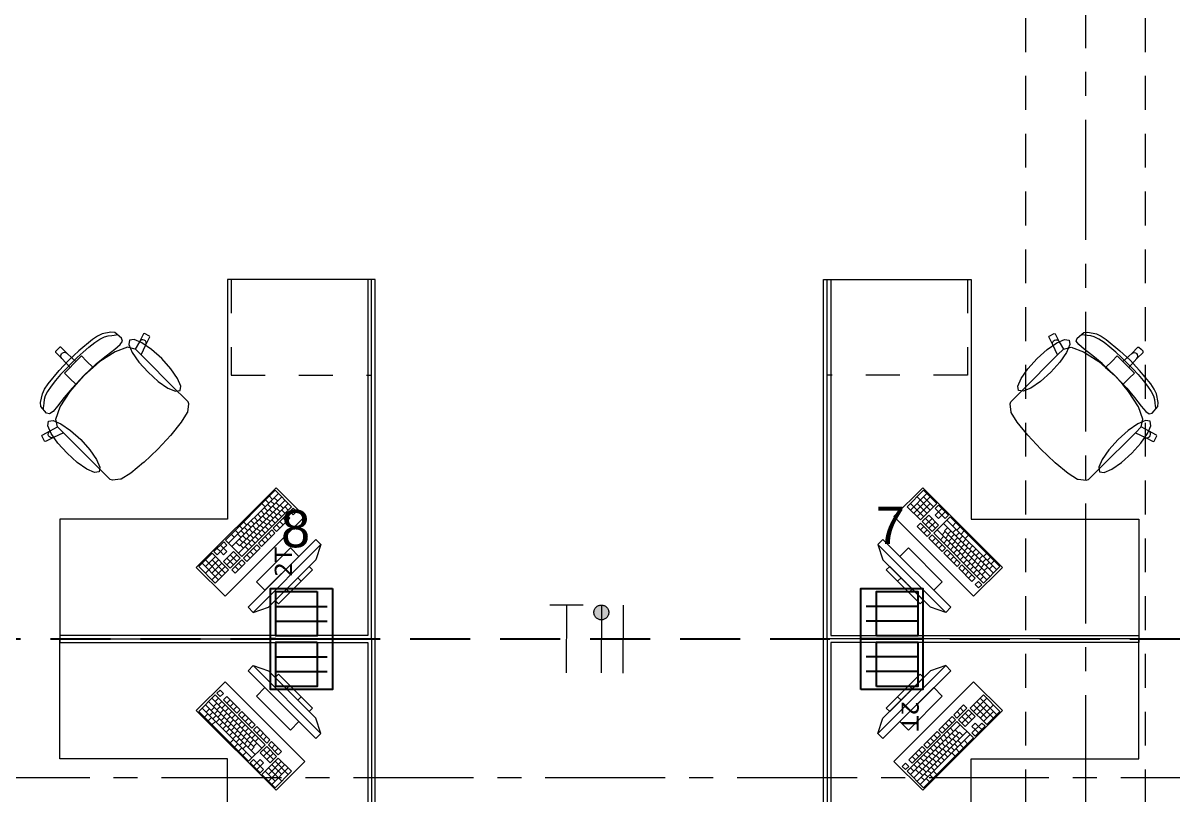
# Model space of a CAD drawing. Header units: inches. Extents: x -19 to 5698, y -728 to 92.
# Drawn here: x 217.889 to 222.684, y 34.338 to 37.554 of the extents above; entities that cross this region are included whole.
import ezdxf

# ---------------------------------------------------------------- set-up
doc = ezdxf.new("R2010")
doc.units = ezdxf.units.IN
doc.header["$MEASUREMENT"] = 0
for name, pattern in [('HIDDEN', [0.375, 0.25, -0.125]), ('Hidden Line', [0.195611, 0.141111, -0.0545]), ('Punto & Raya', [0.65, 0.5, -0.075, 0, -0.075]), ('Rayas', [0.282222, 0.141111, -0.141111]), ('RAYITAS', [0.375, 0.25, -0.125])]:
    doc.linetypes.add(name, pattern=pattern)
doc.layers.get('0').update_dxf_attribs({"color": 61})
for name, color, linetype, lineweight in [('00 conduct tomacorr', 120, 'HIDDEN', 30), ('00 IE LUZ EMERGENCIA', 253, 'Continuous', 0), ('T-TECHO-E', 150, 'Continuous', 20), ('TOMACORRIENTE', 22, 'RAYITAS', 9)]:
    doc.layers.add(name, color=color, linetype=linetype, lineweight=lineweight)
for name, color, linetype in [('02 _ ARQ _ ALB _ Ejes Generales', 251, 'Continuous'), ('08 _ STR _ EXT _ 09 Vigas', 251, 'Continuous'), ('Interior - Mobiliario', 7, 'Continuous'), ('Marcador - Secciones', 7, 'Continuous')]:
    doc.layers.add(name, color=color, linetype=linetype)
doc.styles.add('Annotative', font='arial.ttf')

# ---------------------------------------------------------------- blocks, each defined once
blk = doc.blocks.new('CAJA POP UP 6 MODULOS')
at = {"layer": '00 conduct tomacorr', "linetype": 'Continuous'}
for p, q in [((-0.095, -0.165), (-0.095, -0.0151)), ((-0.052, -0.165), (-0.052, -0.0151)), ((0.052, -0.165), (0.052, -0.0151)), ((0.095, -0.165), (0.095, -0.0151)), ((0, -0.165), (0, -0.18))]:
    blk.add_line(p, q, dxfattribs=at)
for points in [[(-0.147, 0), (0.147, 0), (0.147, -0.18), (-0.147, -0.18)], [(0, 0), (0.147, 0), (0.147, -0.18), (0, -0.18)]]:
    blk.add_lwpolyline(points, close=True, dxfattribs=at)
for points in [[(-0.138, -0.045), (-0.009, -0.045), (-0.009, -0.165), (-0.138, -0.165), (-0.138, -0.045)], [(0.009, -0.045), (0.138, -0.045), (0.138, -0.165), (0.009, -0.165), (0.009, -0.045)]]:
    blk.add_lwpolyline(points, dxfattribs=at)
at = {"color": 1, "insert": (-0.1807, -0.168), "char_height": 0.05, "attachment_point": 1, "rotation": 180}
blk.add_mtext_dynamic_manual_height_columns('{\\fVerdana|b0|i0|c0|p34;2T}', width=0.000481, gutter_width=0.1561, heights=[0], dxfattribs=at)
blk = doc.blocks.new('a')
at = {"layer": 'TOMACORRIENTE', "ltscale": 0.05}
h = blk.add_hatch(color=4, dxfattribs=at)
edge = h.paths.add_edge_path()
edge.add_arc((0, 0.0752), 0.0211, 0, 360)
at = {"layer": 'TOMACORRIENTE', "color": 4}
for p, q in [((-0.1455, 0.0963), (-0.0515, 0.0963)), ((-0.0985, 0.0963), (-0.0985, -0.0966)), ((0, 0.0963), (0, -0.0963)), ((0.0623, -0.0963), (0.0623, 0.0963))]:
    blk.add_line(p, q, dxfattribs=at)
blk.add_circle((0, 0.0752), 0.0211, dxfattribs=at)
blk = doc.blocks.new('CABLE 3FACE')
at = {"layer": 'T-TECHO-E', "rotation": 59.94170052614085}
blk.add_blockref('a', (0, 0), dxfattribs=at)

msp = doc.modelspace()

# ---------------------------------------------------------------- linework, layer by layer
at = {"layer": '00 conduct tomacorr'}
msp.add_line((206.7537, 34.9847), (230.7078, 34.9847), dxfattribs=at)
at = {"layer": '02 _ ARQ _ ALB _ Ejes Generales', "color": 251, "linetype": 'Punto & Raya', "lineweight": 13, "true_color": 0x636466}
msp.add_line((222.32, 3.05), (222.32, 44.9), dxfattribs=at)
at = {"layer": '08 _ STR _ EXT _ 09 Vigas', "color": 251, "linetype": 'Hidden Line', "lineweight": 13, "true_color": 0x636466}
for p, q in [((222.07, 30.2), (222.07, 39.4)), ((222.57, 30.2), (222.57, 39.4))]:
    msp.add_line(p, q, dxfattribs=at)
at = {"layer": 'Interior - Mobiliario', "color": 175, "linetype": 'Rayas', "lineweight": 13}
for p, q in [((218.7571, 36.4847), (218.7571, 36.0847)), ((221.8271, 36.4847), (221.8271, 36.0847)), ((218.7571, 36.0847), (219.3421, 36.0847)), ((221.8271, 36.0847), (221.2421, 36.0847))]:
    msp.add_line(p, q, dxfattribs=at)
at = {"layer": 'Interior - Mobiliario', "color": 175, "linetype": 'Continuous', "lineweight": 13}
for p, q in [((219.3571, 36.4847), (219.3271, 36.4847)), ((219.3271, 36.4847), (219.3271, 34.9997)), ((219.3571, 34.9997), (219.3571, 36.4847)), ((221.2271, 36.4847), (221.2571, 36.4847)), ((221.2271, 34.9997), (221.2271, 36.4847)), ((221.2571, 36.4847), (221.2571, 34.9997)), ((218.2192, 36.2573), (218.1999, 36.2484)), ((218.2553, 36.2651), (218.2192, 36.2573)), ((218.2721, 36.2632), (218.2553, 36.2651)), ((218.2586, 36.2508), (218.2693, 36.2528)), ((218.2693, 36.2528), (218.2774, 36.2536)), ((218.2999, 36.24), (218.2721, 36.2632)), ((218.2774, 36.2536), (218.2819, 36.2544)), ((218.3913, 36.258), (218.3743, 36.2249)), ((218.3953, 36.2594), (218.3913, 36.258)), ((218.4167, 36.2486), (218.3953, 36.2594)), ((222.1676, 36.2486), (222.1889, 36.2594)), ((222.1889, 36.2594), (222.193, 36.258)), ((222.193, 36.258), (222.21, 36.2249)), ((222.2844, 36.24), (222.3122, 36.2632)), ((222.3069, 36.2536), (222.3024, 36.2544)), ((222.315, 36.2528), (222.3069, 36.2536)), ((222.3122, 36.2632), (222.329, 36.2651)), ((222.3257, 36.2508), (222.315, 36.2528)), ((222.329, 36.2651), (222.3651, 36.2573)), ((222.3651, 36.2573), (222.3843, 36.2484)), ((218.1782, 36.2335), (218.1215, 36.1866)), ((218.1639, 36.2023), (218.1877, 36.2209)), ((218.1999, 36.2484), (218.1782, 36.2335)), ((218.1877, 36.2209), (218.2096, 36.2357)), ((218.2096, 36.2357), (218.2284, 36.2457)), ((218.2284, 36.2457), (218.2432, 36.2496)), ((218.2432, 36.2496), (218.2586, 36.2508)), ((218.271, 36.1942), (218.2933, 36.2128)), ((218.2933, 36.2128), (218.3033, 36.2271)), ((218.3033, 36.2271), (218.2999, 36.24)), ((218.3743, 36.2249), (218.357, 36.1939)), ((218.378, 36.2296), (218.3743, 36.2249)), ((218.3831, 36.2324), (218.378, 36.2296)), ((218.3814, 36.1697), (218.401, 36.2114)), ((218.3889, 36.2332), (218.3831, 36.2324)), ((218.3945, 36.2316), (218.3889, 36.2332)), ((218.3991, 36.228), (218.3945, 36.2316)), ((218.402, 36.2229), (218.3991, 36.228)), ((218.401, 36.2114), (218.418, 36.2445)), ((218.401, 36.2114), (218.4026, 36.2171)), ((218.4026, 36.2171), (218.402, 36.2229)), ((218.418, 36.2445), (218.4167, 36.2486)), ((222.1663, 36.2445), (222.1676, 36.2486)), ((222.1833, 36.2114), (222.1663, 36.2445)), ((222.1816, 36.2171), (222.1823, 36.2229)), ((222.1833, 36.2114), (222.1816, 36.2171)), ((222.1823, 36.2229), (222.1851, 36.228)), ((222.2028, 36.1697), (222.1833, 36.2114)), ((222.1851, 36.228), (222.1897, 36.2316)), ((222.1897, 36.2316), (222.1954, 36.2332)), ((222.1954, 36.2332), (222.2012, 36.2324)), ((222.2012, 36.2324), (222.2063, 36.2296)), ((222.2063, 36.2296), (222.21, 36.2249)), ((222.21, 36.2249), (222.2273, 36.1939)), ((222.2809, 36.2271), (222.2844, 36.24)), ((222.291, 36.2128), (222.2809, 36.2271)), ((222.3132, 36.1942), (222.291, 36.2128)), ((222.3411, 36.2496), (222.3257, 36.2508)), ((222.3559, 36.2457), (222.3411, 36.2496)), ((222.3747, 36.2357), (222.3559, 36.2457)), ((222.3965, 36.2209), (222.3747, 36.2357)), ((222.3843, 36.2484), (222.406, 36.2335)), ((222.4204, 36.2023), (222.3965, 36.2209)), ((222.406, 36.2335), (222.4627, 36.1866)), ((218.025, 36.1848), (218.0335, 36.1933)), ((218.025, 36.1805), (218.025, 36.1848)), ((218.0511, 36.1544), (218.025, 36.1805)), ((218.0421, 36.2019), (218.0335, 36.1933)), ((218.0463, 36.2019), (218.0421, 36.2019)), ((218.0724, 36.1758), (218.0463, 36.2019)), ((218.0467, 36.165), (218.0479, 36.1708)), ((218.0478, 36.1593), (218.0467, 36.165)), ((218.0511, 36.1544), (218.0478, 36.1593)), ((218.0479, 36.1708), (218.0512, 36.1757)), ((218.0561, 36.179), (218.0512, 36.1757)), ((218.0618, 36.1801), (218.0561, 36.179)), ((218.0676, 36.179), (218.0618, 36.1801)), ((218.0724, 36.1758), (218.0676, 36.179)), ((218.1089, 36.1418), (218.0724, 36.1758)), ((218.1215, 36.1866), (218.0793, 36.1475)), ((218.0911, 36.1358), (218.1145, 36.1586)), ((218.1326, 36.1654), (218.1089, 36.1418)), ((218.1145, 36.1586), (218.1392, 36.1811)), ((218.1537, 36.1443), (218.1326, 36.1654)), ((218.1392, 36.1811), (218.1639, 36.2023)), ((218.1956, 36.1335), (218.2349, 36.1663)), ((218.2731, 36.183), (218.2093, 36.1417)), ((218.2349, 36.1663), (218.271, 36.1942)), ((218.325, 36.2014), (218.2731, 36.183)), ((218.357, 36.1939), (218.325, 36.2014)), ((218.3572, 36.1939), (218.357, 36.1939)), ((218.3572, 36.1939), (218.3814, 36.1697)), ((218.5293, 36.0218), (218.3814, 36.1697)), ((222.055, 36.0218), (222.2028, 36.1697)), ((222.2271, 36.1939), (222.2028, 36.1697)), ((222.2271, 36.1939), (222.2273, 36.1939)), ((222.2273, 36.1939), (222.2592, 36.2014)), ((222.2592, 36.2014), (222.3112, 36.183)), ((222.3112, 36.183), (222.375, 36.1417)), ((222.3494, 36.1663), (222.3132, 36.1942)), ((222.3887, 36.1335), (222.3494, 36.1663)), ((222.4451, 36.1811), (222.4204, 36.2023)), ((222.4305, 36.1443), (222.4517, 36.1654)), ((222.4697, 36.1586), (222.4451, 36.1811)), ((222.4517, 36.1654), (222.4753, 36.1418)), ((222.4627, 36.1866), (222.5049, 36.1475)), ((222.4932, 36.1358), (222.4697, 36.1586)), ((222.4753, 36.1418), (222.5119, 36.1758)), ((222.5119, 36.1758), (222.5379, 36.2019)), ((222.5119, 36.1758), (222.5167, 36.179)), ((222.5167, 36.179), (222.5225, 36.1801)), ((222.5225, 36.1801), (222.5282, 36.179)), ((222.5282, 36.179), (222.5331, 36.1757)), ((222.5364, 36.1708), (222.5331, 36.1757)), ((222.5332, 36.1544), (222.5593, 36.1805)), ((222.5332, 36.1544), (222.5364, 36.1593)), ((222.5376, 36.165), (222.5364, 36.1708)), ((222.5364, 36.1593), (222.5376, 36.165)), ((222.5379, 36.2019), (222.5422, 36.2019)), ((222.5422, 36.2019), (222.5507, 36.1933)), ((222.5593, 36.1848), (222.5507, 36.1933)), ((222.5593, 36.1805), (222.5593, 36.1848)), ((218.0402, 36.1053), (218.0793, 36.1475)), ((218.0683, 36.1123), (218.0457, 36.0877)), ((218.0851, 36.1179), (218.0511, 36.1544)), ((218.0614, 36.0943), (218.0851, 36.1179)), ((218.0911, 36.1358), (218.0683, 36.1123)), ((218.0851, 36.1179), (218.097, 36.1299)), ((218.1089, 36.1418), (218.097, 36.1299)), ((218.1428, 36.0841), (218.1956, 36.1335)), ((218.1811, 36.1169), (218.1433, 36.0836)), ((218.1811, 36.1169), (218.1537, 36.1443)), ((218.2093, 36.1417), (218.1811, 36.1169)), ((222.375, 36.1417), (222.4032, 36.1169)), ((222.4415, 36.0841), (222.3887, 36.1335)), ((222.4032, 36.1169), (222.4305, 36.1443)), ((222.4032, 36.1169), (222.441, 36.0836)), ((222.4753, 36.1418), (222.4873, 36.1299)), ((222.4992, 36.1179), (222.4873, 36.1299)), ((222.4932, 36.1358), (222.516, 36.1123)), ((222.4992, 36.1179), (222.5332, 36.1544)), ((222.5229, 36.0943), (222.4992, 36.1179)), ((222.5441, 36.1053), (222.5049, 36.1475)), ((222.516, 36.1123), (222.5386, 36.0877)), ((217.9934, 36.0486), (218.0402, 36.1053)), ((218.0246, 36.0629), (218.006, 36.0391)), ((218.0457, 36.0877), (218.0246, 36.0629)), ((218.0826, 36.0731), (218.0614, 36.0943)), ((218.1099, 36.0457), (218.0826, 36.0731)), ((218.1428, 36.0841), (218.0933, 36.0313)), ((218.1099, 36.0457), (218.1433, 36.0836)), ((222.4743, 36.0457), (222.441, 36.0836)), ((222.4415, 36.0841), (222.491, 36.0313)), ((222.4743, 36.0457), (222.5017, 36.0731)), ((222.5017, 36.0731), (222.5229, 36.0943)), ((222.5386, 36.0877), (222.5597, 36.0629)), ((222.5909, 36.0486), (222.5441, 36.1053)), ((222.5597, 36.0629), (222.5783, 36.0391)), ((217.9695, 36.0077), (217.9785, 36.0269)), ((217.9785, 36.0269), (217.9934, 36.0486)), ((217.9911, 36.0173), (217.9812, 35.9985)), ((218.006, 36.0391), (217.9911, 36.0173)), ((218.0438, 35.9538), (218.0852, 36.0176)), ((218.0933, 36.0313), (218.0606, 35.992)), ((218.0852, 36.0176), (218.1099, 36.0457)), ((218.5548, 35.9963), (218.5293, 36.0218)), ((222.0295, 35.9963), (222.055, 36.0218)), ((222.4991, 36.0176), (222.4743, 36.0457)), ((222.491, 36.0313), (222.5237, 35.992)), ((222.5405, 35.9538), (222.4991, 36.0176)), ((222.5783, 36.0391), (222.5932, 36.0173)), ((222.6058, 36.0269), (222.5909, 36.0486)), ((222.5932, 36.0173), (222.6031, 35.9985)), ((222.6148, 36.0077), (222.6058, 36.0269)), ((217.9618, 35.9716), (217.9695, 36.0077)), ((217.9636, 35.9548), (217.9618, 35.9716)), ((217.9761, 35.9683), (217.9741, 35.9576)), ((217.9773, 35.9837), (217.9761, 35.9683)), ((217.9812, 35.9985), (217.9773, 35.9837)), ((218.0606, 35.992), (218.0327, 35.9558)), ((218.5768, 35.9743), (218.5548, 35.9963)), ((218.5756, 35.9311), (218.5796, 35.965)), ((218.5796, 35.965), (218.5768, 35.9743)), ((222.0047, 35.965), (222.0075, 35.9743)), ((222.0086, 35.9311), (222.0047, 35.965)), ((222.0075, 35.9743), (222.0295, 35.9963)), ((222.5237, 35.992), (222.5516, 35.9558)), ((222.6031, 35.9985), (222.607, 35.9837)), ((222.607, 35.9837), (222.6082, 35.9683)), ((222.6082, 35.9683), (222.6102, 35.9576)), ((222.6225, 35.9716), (222.6148, 36.0077)), ((222.6206, 35.9548), (222.6225, 35.9716)), ((217.9868, 35.9269), (217.9636, 35.9548)), ((217.9733, 35.9495), (217.9725, 35.945)), ((217.9741, 35.9576), (217.9733, 35.9495)), ((217.9997, 35.9235), (217.9868, 35.9269)), ((218.0141, 35.9335), (217.9997, 35.9235)), ((218.0327, 35.9558), (218.0141, 35.9335)), ((218.0255, 35.9018), (218.0438, 35.9538)), ((218.5498, 35.889), (218.5747, 35.929)), ((218.5747, 35.929), (218.5756, 35.9311)), ((222.0095, 35.929), (222.0086, 35.9311)), ((222.0345, 35.889), (222.0095, 35.929)), ((222.5588, 35.9018), (222.5405, 35.9538)), ((222.5516, 35.9558), (222.5702, 35.9335)), ((222.5702, 35.9335), (222.5845, 35.9235)), ((222.5845, 35.9235), (222.5975, 35.9269)), ((222.5975, 35.9269), (222.6206, 35.9548)), ((222.6102, 35.9576), (222.611, 35.9495)), ((222.611, 35.9495), (222.6118, 35.945)), ((218.0019, 35.8525), (218.0329, 35.8699)), ((218.0329, 35.8699), (218.0255, 35.9018)), ((218.033, 35.8696), (218.0329, 35.8699)), ((218.033, 35.8696), (218.0572, 35.8454)), ((218.5063, 35.8353), (218.5498, 35.889)), ((222.078, 35.8353), (222.0345, 35.889)), ((222.5513, 35.8696), (222.5271, 35.8454)), ((222.5513, 35.8696), (222.5514, 35.8699)), ((222.5514, 35.8699), (222.5588, 35.9018)), ((222.5824, 35.8525), (222.5514, 35.8699)), ((217.9675, 35.8315), (217.9688, 35.8356)), ((217.9783, 35.8101), (217.9675, 35.8315)), ((217.9688, 35.8356), (218.0019, 35.8525)), ((218.0154, 35.8258), (217.9823, 35.8089)), ((217.9937, 35.8379), (217.9944, 35.8438)), ((217.9953, 35.8323), (217.9937, 35.8379)), ((217.9944, 35.8438), (217.9973, 35.8489)), ((217.9989, 35.8277), (217.9953, 35.8323)), ((217.9973, 35.8489), (218.0019, 35.8525)), ((218.004, 35.8249), (217.9989, 35.8277)), ((218.0098, 35.8242), (218.004, 35.8249)), ((218.0154, 35.8258), (218.0098, 35.8242)), ((218.0572, 35.8454), (218.0154, 35.8258)), ((218.2051, 35.6976), (218.0572, 35.8454)), ((218.4507, 35.7761), (218.5056, 35.8345)), ((218.5056, 35.8345), (218.5063, 35.8353)), ((222.0787, 35.8345), (222.078, 35.8353)), ((222.1335, 35.7761), (222.0787, 35.8345)), ((222.3792, 35.6976), (222.5271, 35.8454)), ((222.5271, 35.8454), (222.5688, 35.8258)), ((222.5688, 35.8258), (222.5745, 35.8242)), ((222.5688, 35.8258), (222.6019, 35.8089)), ((222.5745, 35.8242), (222.5803, 35.8249)), ((222.5803, 35.8249), (222.5854, 35.8277)), ((222.587, 35.8489), (222.5824, 35.8525)), ((222.6155, 35.8356), (222.5824, 35.8525)), ((222.5854, 35.8277), (222.589, 35.8323)), ((222.5899, 35.8438), (222.587, 35.8489)), ((222.589, 35.8323), (222.5906, 35.8379)), ((222.5906, 35.8379), (222.5899, 35.8438)), ((222.606, 35.8101), (222.6168, 35.8315)), ((222.6168, 35.8315), (222.6155, 35.8356)), ((217.9823, 35.8089), (217.9783, 35.8101)), ((218.4507, 35.7761), (218.3924, 35.7213)), ((222.1335, 35.7761), (222.1919, 35.7213)), ((222.6019, 35.8089), (222.606, 35.8101)), ((218.2306, 35.672), (218.2051, 35.6976)), ((218.3379, 35.677), (218.2979, 35.6521)), ((218.3916, 35.7206), (218.3379, 35.677)), ((218.3924, 35.7213), (218.3916, 35.7206)), ((222.1919, 35.7213), (222.1927, 35.7206)), ((222.1927, 35.7206), (222.2464, 35.677)), ((222.2464, 35.677), (222.2864, 35.6521)), ((222.3537, 35.672), (222.3792, 35.6976)), ((218.2525, 35.6501), (218.2306, 35.672)), ((218.2618, 35.6472), (218.2525, 35.6501)), ((218.2957, 35.6512), (218.2618, 35.6472)), ((218.2979, 35.6521), (218.2957, 35.6512)), ((222.2864, 35.6521), (222.2885, 35.6512)), ((222.2885, 35.6512), (222.3225, 35.6472)), ((222.3225, 35.6472), (222.3318, 35.6501)), ((222.3318, 35.6501), (222.3537, 35.672)), ((218.9402, 35.6052), (218.7325, 35.3975)), ((218.9539, 35.5915), (218.7462, 35.3838)), ((219.0087, 35.5366), (218.9402, 35.6052)), ((221.6441, 35.6052), (221.5755, 35.5366)), ((221.658, 35.5913), (221.5894, 35.5228)), ((221.6995, 35.5498), (221.6441, 35.6052)), ((218.9676, 35.5778), (218.7599, 35.37)), ((218.995, 35.5503), (218.7873, 35.3426)), ((218.9813, 35.564), (218.7909, 35.3736)), ((218.801, 35.3289), (219.0087, 35.5366)), ((218.8848, 35.5498), (218.8985, 35.5361)), ((218.9004, 35.5654), (218.9141, 35.5517)), ((218.9089, 35.5465), (218.9226, 35.5327)), ((218.9159, 35.5809), (218.9296, 35.5672)), ((218.9227, 35.5603), (218.9364, 35.5466)), ((218.9295, 35.5397), (218.9432, 35.526)), ((218.9366, 35.5742), (218.9503, 35.5604)), ((218.9434, 35.5535), (218.9571, 35.5398)), ((218.9605, 35.5433), (218.9743, 35.5296)), ((218.9812, 35.5365), (218.9949, 35.5228)), ((221.5755, 35.5366), (221.6309, 35.4812)), ((221.6446, 35.4949), (221.5893, 35.5503)), ((221.6718, 35.5775), (221.6032, 35.5089)), ((221.6721, 35.5224), (221.6167, 35.5778)), ((221.6584, 35.5086), (221.6168, 35.5502)), ((221.6719, 35.5499), (221.6171, 35.4951)), ((221.6309, 35.4812), (221.6995, 35.5498)), ((221.6858, 35.5361), (221.6442, 35.5776)), ((221.7064, 35.5429), (221.6927, 35.5292)), ((221.748, 35.5013), (221.7064, 35.5429)), ((218.8535, 35.4911), (218.8672, 35.4774)), ((218.8673, 35.5049), (218.881, 35.4912)), ((218.8812, 35.5188), (218.8949, 35.5051)), ((218.888, 35.4981), (218.9017, 35.4844)), ((218.895, 35.5326), (218.9087, 35.5189)), ((218.9018, 35.512), (218.9155, 35.4983)), ((218.9051, 35.4879), (218.9189, 35.4742)), ((218.9157, 35.5258), (218.9294, 35.5121)), ((218.919, 35.5017), (218.9327, 35.488)), ((218.9879, 35.5021), (218.9325, 35.4467)), ((218.9328, 35.5156), (218.9466, 35.5019)), ((218.9396, 35.4949), (218.9533, 35.4812)), ((218.9462, 35.433), (219.0016, 35.4883)), ((218.9467, 35.5294), (218.9604, 35.5157)), ((218.9535, 35.5088), (218.9672, 35.4951)), ((218.9673, 35.5226), (218.981, 35.5089)), ((218.9741, 35.4882), (218.9878, 35.4745)), ((219.0016, 35.4883), (218.9879, 35.5021)), ((219.0156, 35.5298), (219.0017, 35.5159)), ((219.0017, 35.5159), (219.0155, 35.5022)), ((219.0155, 35.5022), (219.0293, 35.516)), ((219.0293, 35.516), (219.0156, 35.5298)), ((221.6653, 35.5017), (221.6379, 35.4743)), ((221.6931, 35.4465), (221.6516, 35.488)), ((221.6791, 35.4879), (221.6517, 35.4604)), ((221.7068, 35.4602), (221.6653, 35.5017)), ((221.7549, 35.4944), (221.6863, 35.4258)), ((221.6927, 35.5292), (221.7066, 35.5153)), ((221.7066, 35.5153), (221.6928, 35.5016)), ((221.6928, 35.5016), (221.7067, 35.4877)), ((221.7203, 35.529), (221.7066, 35.5153)), ((221.7204, 35.5015), (221.7066, 35.5153)), ((221.7067, 35.4877), (221.7204, 35.5015)), ((221.7341, 35.5152), (221.7204, 35.5015)), ((221.7204, 35.5015), (221.7343, 35.4876)), ((221.7343, 35.4876), (221.748, 35.5013)), ((221.9626, 35.2867), (221.7549, 35.4944)), ((218.774, 35.439), (218.7877, 35.4253)), ((218.7913, 35.4563), (218.805, 35.4426)), ((218.8086, 35.4736), (218.8223, 35.4599)), ((218.8119, 35.4495), (218.8257, 35.4358)), ((218.8258, 35.4634), (218.8395, 35.4497)), ((218.8326, 35.4427), (218.8463, 35.429)), ((218.8396, 35.4772), (218.8534, 35.4635)), ((218.8464, 35.4566), (218.8601, 35.4429)), ((218.8603, 35.4704), (218.874, 35.4567)), ((218.8636, 35.4463), (218.8773, 35.4326)), ((218.9256, 35.4397), (218.8702, 35.3844)), ((218.8741, 35.4843), (218.8878, 35.4706)), ((218.8775, 35.4602), (218.8912, 35.4465)), ((218.8842, 35.4395), (218.898, 35.4258)), ((218.8913, 35.474), (218.905, 35.4603)), ((218.8981, 35.4534), (218.9118, 35.4397)), ((218.9119, 35.4672), (218.9257, 35.4535)), ((218.9393, 35.426), (218.9256, 35.4397)), ((218.9258, 35.4811), (218.9395, 35.4674)), ((218.9325, 35.4467), (218.9462, 35.433)), ((218.9464, 35.4605), (218.9601, 35.4468)), ((218.9602, 35.4744), (218.9739, 35.4607)), ((221.631, 35.4674), (221.6173, 35.4537)), ((221.6173, 35.4537), (221.6588, 35.4122)), ((221.6725, 35.4259), (221.631, 35.4674)), ((221.6448, 35.4536), (221.6311, 35.4399)), ((221.6379, 35.4743), (221.6794, 35.4328)), ((221.6587, 35.4397), (221.645, 35.426)), ((221.693, 35.474), (221.6655, 35.4466)), ((221.6794, 35.4328), (221.7068, 35.4602)), ((221.9077, 35.2318), (221.7, 35.4395)), ((221.9352, 35.2593), (221.7275, 35.467)), ((221.7448, 35.4497), (221.7311, 35.4359)), ((221.9489, 35.273), (221.7412, 35.4807)), ((221.7791, 35.4702), (221.7654, 35.4565)), ((221.7793, 35.4426), (221.7655, 35.4289)), ((221.7964, 35.4529), (221.7827, 35.4391)), ((218.7255, 35.3905), (218.684, 35.349)), ((218.7392, 35.3768), (218.7255, 35.3905)), ((218.7325, 35.3975), (218.801, 35.3289)), ((218.7567, 35.4217), (218.7704, 35.408)), ((218.7843, 35.4218), (218.798, 35.4081)), ((218.791, 35.4012), (218.8048, 35.3875)), ((218.7981, 35.4357), (218.8118, 35.422)), ((218.8049, 35.415), (218.8186, 35.4013)), ((218.8082, 35.3909), (218.8219, 35.3772)), ((218.8187, 35.4289), (218.8324, 35.4152)), ((218.8221, 35.4048), (218.8358, 35.3911)), ((219.1098, 35.3999), (218.827, 35.117)), ((218.8359, 35.4186), (218.8496, 35.4049)), ((218.8427, 35.398), (218.8564, 35.3843)), ((218.8498, 35.4325), (218.8635, 35.4188)), ((218.8565, 35.4118), (218.8703, 35.3981)), ((218.8704, 35.4257), (218.8841, 35.412)), ((218.8839, 35.3706), (218.9393, 35.426)), ((218.884, 35.3982), (218.8978, 35.3845)), ((218.8979, 35.4121), (218.9116, 35.3983)), ((218.9117, 35.4259), (218.9255, 35.4122)), ((219.131, 35.3787), (219.1098, 35.3999)), ((221.4744, 35.3999), (221.4532, 35.3787)), ((221.7573, 35.117), (221.4744, 35.3999)), ((221.6588, 35.4122), (221.6725, 35.4259)), ((221.6795, 35.419), (221.6658, 35.4053)), ((221.6658, 35.4053), (221.7211, 35.3499)), ((221.7349, 35.3636), (221.6795, 35.419)), ((221.6933, 35.4051), (221.6796, 35.3914)), ((221.6863, 35.4258), (221.894, 35.2181)), ((221.7072, 35.3913), (221.6934, 35.3776)), ((221.7277, 35.4118), (221.714, 35.3981)), ((221.7345, 35.4325), (221.7208, 35.4188)), ((221.7416, 35.398), (221.7279, 35.3843)), ((221.9215, 35.2455), (221.7311, 35.4359)), ((221.7484, 35.4186), (221.7347, 35.4049)), ((221.7586, 35.4358), (221.7449, 35.4221)), ((221.7622, 35.4048), (221.7485, 35.3911)), ((221.7725, 35.422), (221.7588, 35.4083)), ((221.7761, 35.3909), (221.7623, 35.3772)), ((221.7863, 35.4081), (221.7726, 35.3944)), ((221.7931, 35.4288), (221.7794, 35.415)), ((221.8002, 35.3943), (221.7864, 35.3806)), ((221.807, 35.4149), (221.7932, 35.4012)), ((221.8137, 35.4355), (221.8, 35.4218)), ((221.8208, 35.4011), (221.8071, 35.3873)), ((221.831, 35.4182), (221.8173, 35.4045)), ((218.6771, 35.3421), (218.6217, 35.2867)), ((218.7456, 35.2735), (218.6771, 35.3421)), ((218.684, 35.349), (218.6977, 35.3353)), ((218.6977, 35.3353), (218.7116, 35.3491)), ((218.6978, 35.3628), (218.7116, 35.3491)), ((218.7254, 35.363), (218.7116, 35.3491)), ((218.7116, 35.3491), (218.7253, 35.3354)), ((218.7117, 35.3767), (218.7254, 35.363)), ((218.7667, 35.3494), (218.7251, 35.3079)), ((218.7253, 35.3354), (218.7391, 35.3493)), ((218.7254, 35.363), (218.7392, 35.3768)), ((218.7391, 35.3493), (218.7254, 35.363)), ((218.7941, 35.322), (218.7667, 35.3494)), ((218.7772, 35.3873), (218.7909, 35.3736)), ((218.7944, 35.3771), (218.8081, 35.3634)), ((218.8633, 35.3774), (218.8079, 35.322)), ((218.815, 35.3703), (218.8287, 35.3566)), ((218.8216, 35.3083), (218.877, 35.3637)), ((218.8289, 35.3842), (218.8426, 35.3704)), ((218.8356, 35.3497), (218.8493, 35.336)), ((218.8482, 35.0958), (219.131, 35.3787)), ((218.8494, 35.3636), (218.8631, 35.3499)), ((219.0038, 35.3645), (218.8623, 35.2231)), ((218.877, 35.3637), (218.8633, 35.3774)), ((218.8702, 35.3844), (218.8839, 35.3706)), ((219.0391, 35.3292), (219.0038, 35.3645)), ((219.131, 35.3787), (219.1098, 35.315)), ((221.4532, 35.3787), (221.7361, 35.0958)), ((221.4532, 35.3787), (221.4744, 35.315)), ((221.5805, 35.3645), (221.5452, 35.3292)), ((221.7219, 35.2231), (221.5805, 35.3645)), ((221.721, 35.3774), (221.7073, 35.3637)), ((221.7211, 35.3499), (221.7349, 35.3636)), ((221.7418, 35.3567), (221.7281, 35.3429)), ((221.7281, 35.3429), (221.7835, 35.2876)), ((221.7554, 35.3842), (221.7417, 35.3704)), ((221.7972, 35.3013), (221.7418, 35.3567)), ((221.7556, 35.3428), (221.7419, 35.3291)), ((221.7693, 35.3703), (221.7556, 35.3566)), ((221.7831, 35.3565), (221.7694, 35.3427)), ((221.7899, 35.3771), (221.7762, 35.3634)), ((221.797, 35.3426), (221.7833, 35.3289)), ((221.8038, 35.3632), (221.79, 35.3495)), ((221.814, 35.3804), (221.8003, 35.3667)), ((221.8176, 35.3494), (221.8039, 35.3357)), ((221.8279, 35.3666), (221.8141, 35.3529)), ((221.8346, 35.3872), (221.8209, 35.3735)), ((221.8417, 35.3527), (221.828, 35.339)), ((221.8485, 35.3734), (221.8348, 35.3597)), ((221.8623, 35.3595), (221.8486, 35.3458)), ((221.8762, 35.3457), (221.8625, 35.332)), ((221.9072, 35.3421), (221.8935, 35.3284)), ((218.6355, 35.3005), (218.7041, 35.232)), ((218.7045, 35.3146), (218.6491, 35.2593)), ((218.6908, 35.3284), (218.6492, 35.2868)), ((218.6494, 35.3144), (218.7179, 35.2458)), ((218.7182, 35.3009), (218.6767, 35.2594)), ((218.6769, 35.3145), (218.7318, 35.2597)), ((218.7251, 35.3079), (218.7526, 35.2804)), ((218.7804, 35.3357), (218.7388, 35.2941)), ((218.739, 35.3217), (218.7664, 35.2943)), ((218.7526, 35.2804), (218.7941, 35.322)), ((218.7528, 35.3356), (218.7803, 35.3081)), ((218.801, 35.3151), (218.7594, 35.2736)), ((218.7731, 35.2599), (218.8147, 35.3014)), ((218.7871, 35.3013), (218.8008, 35.2876)), ((218.8147, 35.3014), (218.801, 35.3151)), ((218.8079, 35.322), (218.8216, 35.3083)), ((218.8217, 35.3359), (218.8354, 35.3222)), ((218.8977, 35.1877), (219.0391, 35.3292)), ((219.1098, 35.315), (218.9118, 35.117)), ((221.6724, 35.117), (221.4744, 35.315)), ((221.5452, 35.3292), (221.6866, 35.1877)), ((221.7695, 35.329), (221.7558, 35.3153)), ((221.7833, 35.3151), (221.7696, 35.3014)), ((221.7835, 35.2876), (221.7972, 35.3013)), ((221.8041, 35.2943), (221.7904, 35.2806)), ((221.8108, 35.3288), (221.7971, 35.3151)), ((221.8595, 35.239), (221.8041, 35.2943)), ((221.8247, 35.3149), (221.8109, 35.3012)), ((221.8315, 35.3356), (221.8177, 35.3218)), ((221.8385, 35.3011), (221.8248, 35.2874)), ((221.8453, 35.3217), (221.8316, 35.308)), ((221.8556, 35.3389), (221.8418, 35.3252)), ((221.8591, 35.3079), (221.8454, 35.2941)), ((221.8694, 35.325), (221.8557, 35.3113)), ((221.873, 35.294), (221.8593, 35.2803)), ((221.8832, 35.3112), (221.8695, 35.2975)), ((221.89, 35.3318), (221.8763, 35.3181)), ((221.8971, 35.2973), (221.8834, 35.2836)), ((221.9039, 35.318), (221.8902, 35.3043)), ((221.9177, 35.3041), (221.904, 35.2904)), ((221.9228, 35.3265), (221.9091, 35.3128)), ((221.9384, 35.3109), (221.9247, 35.2972)), ((218.6217, 35.2867), (218.6902, 35.2181)), ((218.7319, 35.2872), (218.6765, 35.2318)), ((218.6902, 35.2181), (218.7456, 35.2735)), ((218.7594, 35.2736), (218.7731, 35.2599)), ((218.7733, 35.2874), (218.787, 35.2737)), ((219.0815, 35.2867), (218.9401, 35.1453)), ((218.9543, 35.1312), (219.0957, 35.2726)), ((219.0957, 35.2726), (219.0815, 35.2867)), ((221.5027, 35.2867), (221.4886, 35.2726)), ((221.4886, 35.2726), (221.63, 35.1312)), ((221.6441, 35.1453), (221.5027, 35.2867)), ((221.7904, 35.2806), (221.8458, 35.2252)), ((221.8179, 35.2805), (221.8042, 35.2668)), ((221.8318, 35.2667), (221.8181, 35.2529)), ((221.8456, 35.2528), (221.8319, 35.2391)), ((221.8524, 35.2872), (221.8386, 35.2735)), ((221.8662, 35.2734), (221.8525, 35.2597)), ((221.8801, 35.2595), (221.8663, 35.2458)), ((221.8868, 35.2802), (221.8731, 35.2665)), ((221.8939, 35.2457), (221.8802, 35.232)), ((221.9007, 35.2663), (221.887, 35.2526)), ((221.894, 35.2181), (221.9626, 35.2867)), ((221.9109, 35.2835), (221.8972, 35.2698)), ((221.9316, 35.2903), (221.9179, 35.2766)), ((218.8623, 35.2231), (218.8977, 35.1877)), ((219.0344, 35.2396), (219.0486, 35.2254)), ((221.5499, 35.2396), (221.5357, 35.2254)), ((221.6866, 35.1877), (221.7219, 35.2231)), ((221.8458, 35.2252), (221.8595, 35.239)), ((221.8733, 35.2251), (221.8596, 35.2114)), ((221.8596, 35.2114), (221.8735, 35.1975)), ((221.8872, 35.2113), (221.8733, 35.2251)), ((221.8735, 35.1975), (221.8872, 35.2113)), ((218.9873, 35.1924), (219.0014, 35.1783)), ((221.597, 35.1924), (221.5829, 35.1783)), ((218.827, 35.117), (218.8482, 35.0958)), ((218.8482, 35.0958), (218.9118, 35.117)), ((218.9401, 35.1453), (218.9543, 35.1312)), ((221.63, 35.1312), (221.6441, 35.1453)), ((221.7361, 35.0958), (221.6724, 35.117)), ((221.7361, 35.0958), (221.7573, 35.117)), ((218.0421, 34.9997), (218.0421, 34.9697)), ((219.3271, 34.9997), (218.0421, 34.9997)), ((218.0421, 34.9697), (219.3271, 34.9697)), ((219.3271, 34.9697), (219.3271, 33.4847)), ((219.3571, 34.9697), (219.3571, 34.9997)), ((219.3571, 33.4847), (219.3571, 34.9697)), ((221.2271, 34.9697), (221.2271, 34.9997)), ((221.2271, 33.4847), (221.2271, 34.9697)), ((221.2571, 34.9997), (222.5421, 34.9997)), ((221.2571, 34.9697), (221.2571, 33.4847)), ((222.5421, 34.9697), (221.2571, 34.9697)), ((222.5421, 34.9997), (222.5421, 34.9697)), ((218.8482, 34.8736), (218.827, 34.8524)), ((219.131, 34.5908), (218.8482, 34.8736)), ((218.8482, 34.8736), (218.9118, 34.8524)), ((221.7361, 34.8736), (221.4532, 34.5908)), ((221.7361, 34.8736), (221.6724, 34.8524)), ((221.7573, 34.8524), (221.7361, 34.8736)), ((218.827, 34.8524), (219.1098, 34.5696)), ((218.9118, 34.8524), (219.1098, 34.6544)), ((218.9543, 34.8383), (218.9401, 34.8241)), ((218.9401, 34.8241), (219.0815, 34.6827)), ((219.0957, 34.6968), (218.9543, 34.8383)), ((221.4744, 34.5696), (221.7573, 34.8524)), ((221.4744, 34.6544), (221.6724, 34.8524)), ((221.63, 34.8383), (221.4886, 34.6968)), ((221.5027, 34.6827), (221.6441, 34.8241)), ((221.6441, 34.8241), (221.63, 34.8383)), ((218.7108, 34.7719), (218.6971, 34.7582)), ((218.7247, 34.758), (218.7108, 34.7719)), ((218.8977, 34.7817), (218.8623, 34.7463)), ((219.0391, 34.6403), (218.8977, 34.7817)), ((218.9873, 34.777), (219.0014, 34.7911)), ((221.6866, 34.7817), (221.5452, 34.6403)), ((221.597, 34.777), (221.5829, 34.7911)), ((221.7219, 34.7463), (221.6866, 34.7817)), ((218.6902, 34.7513), (218.6217, 34.6827)), ((218.6628, 34.7239), (218.8532, 34.5335)), ((218.6765, 34.7376), (218.8842, 34.5299)), ((218.898, 34.5436), (218.6902, 34.7513)), ((218.6904, 34.7238), (218.7041, 34.7375)), ((218.6971, 34.7582), (218.7109, 34.7443)), ((218.7042, 34.7099), (218.7179, 34.7236)), ((218.7109, 34.7443), (218.7247, 34.758)), ((218.7385, 34.7442), (218.7248, 34.7305)), ((218.7248, 34.7305), (218.7802, 34.6751)), ((218.7939, 34.6888), (218.7385, 34.7442)), ((218.7386, 34.7166), (218.7524, 34.7303)), ((218.8623, 34.7463), (219.0038, 34.6049)), ((219.0344, 34.7298), (219.0486, 34.744)), ((221.5499, 34.7298), (221.5357, 34.744)), ((221.5805, 34.6049), (221.7219, 34.7463)), ((221.894, 34.7513), (221.8386, 34.6959)), ((221.8524, 34.6822), (221.9077, 34.7376)), ((221.9349, 34.6551), (221.8663, 34.7236)), ((221.9488, 34.6689), (221.8802, 34.7375)), ((221.9626, 34.6827), (221.894, 34.7513)), ((218.6217, 34.6827), (218.8294, 34.475)), ((218.6354, 34.6965), (218.8431, 34.4887)), ((218.6459, 34.6585), (218.6596, 34.6722)), ((218.6491, 34.7102), (218.8568, 34.5025)), ((218.6527, 34.6792), (218.6664, 34.6929)), ((218.6665, 34.6653), (218.6803, 34.679)), ((218.6733, 34.6859), (218.687, 34.6997)), ((218.6836, 34.7031), (218.6973, 34.7168)), ((218.6872, 34.6721), (218.7009, 34.6858)), ((218.6974, 34.6893), (218.7111, 34.703)), ((218.701, 34.6582), (218.7147, 34.672)), ((218.7113, 34.6754), (218.725, 34.6891)), ((218.7181, 34.6961), (218.7318, 34.7098)), ((218.7251, 34.6616), (218.7388, 34.6753)), ((218.7319, 34.6822), (218.7456, 34.6959)), ((218.7458, 34.6684), (218.7595, 34.6821)), ((218.7525, 34.7028), (218.7662, 34.7165)), ((218.7663, 34.6889), (218.7801, 34.7026)), ((218.7802, 34.6751), (218.7939, 34.6888)), ((218.8008, 34.6819), (218.7871, 34.6682)), ((218.8562, 34.6265), (218.8008, 34.6819)), ((219.0815, 34.6827), (219.0957, 34.6968)), ((221.4886, 34.6968), (221.5027, 34.6827)), ((221.8111, 34.7096), (221.7696, 34.668)), ((221.7833, 34.6543), (221.8249, 34.6959)), ((221.7972, 34.6682), (221.7835, 34.6819)), ((221.8317, 34.689), (221.7902, 34.6475)), ((221.811, 34.682), (221.7973, 34.6957)), ((221.8039, 34.6337), (221.8454, 34.6753)), ((221.8249, 34.6959), (221.8111, 34.7096)), ((221.8453, 34.6477), (221.8179, 34.6752)), ((221.8591, 34.6616), (221.8317, 34.689)), ((221.8386, 34.6959), (221.9072, 34.6274)), ((221.9073, 34.6549), (221.8525, 34.7098)), ((221.8661, 34.6685), (221.9076, 34.71)), ((221.8798, 34.6548), (221.9352, 34.7102)), ((221.8935, 34.6411), (221.935, 34.6826)), ((221.9072, 34.6274), (221.9626, 34.6827)), ((218.6615, 34.6429), (218.6752, 34.6566)), ((218.6771, 34.6274), (218.6908, 34.6411)), ((218.6804, 34.6515), (218.6941, 34.6652)), ((218.6942, 34.6376), (218.708, 34.6513)), ((218.7081, 34.6238), (218.7218, 34.6375)), ((218.7149, 34.6444), (218.7286, 34.6581)), ((218.7219, 34.6099), (218.7357, 34.6236)), ((218.7287, 34.6306), (218.7424, 34.6443)), ((218.739, 34.6477), (218.7527, 34.6614)), ((218.7426, 34.6167), (218.7563, 34.6304)), ((218.7528, 34.6339), (218.7665, 34.6476)), ((218.7596, 34.6545), (218.7733, 34.6682)), ((218.7667, 34.62), (218.7804, 34.6337)), ((218.7735, 34.6407), (218.7872, 34.6544)), ((218.7871, 34.6682), (218.8425, 34.6128)), ((218.7873, 34.6268), (218.801, 34.6405)), ((218.801, 34.6543), (218.8147, 34.668)), ((218.8012, 34.613), (218.8149, 34.6267)), ((218.8148, 34.6405), (218.8285, 34.6542)), ((218.8287, 34.6266), (218.8424, 34.6403)), ((218.8425, 34.6128), (218.8562, 34.6265)), ((219.0038, 34.6049), (219.0391, 34.6403)), ((219.131, 34.5908), (219.1098, 34.6544)), ((221.4532, 34.5908), (221.4744, 34.6544)), ((221.5452, 34.6403), (221.5805, 34.6049)), ((221.7833, 34.6405), (221.5755, 34.4328)), ((221.5893, 34.4191), (221.797, 34.6268)), ((221.7627, 34.6611), (221.7073, 34.6057)), ((221.721, 34.592), (221.7764, 34.6474)), ((221.7487, 34.6197), (221.735, 34.6334)), ((221.7625, 34.6335), (221.7488, 34.6473)), ((221.7764, 34.6474), (221.7627, 34.6611)), ((221.7696, 34.668), (221.7833, 34.6543)), ((221.8518, 34.572), (221.7833, 34.6405)), ((221.7902, 34.6475), (221.8176, 34.62)), ((221.8315, 34.6339), (221.804, 34.6613)), ((221.8176, 34.62), (221.8591, 34.6616)), ((221.859, 34.634), (221.8452, 34.6202)), ((221.8727, 34.6203), (221.859, 34.634)), ((221.8866, 34.6341), (221.8727, 34.6203)), ((221.9003, 34.6204), (221.8866, 34.6341)), ((218.7358, 34.5961), (218.7495, 34.6098)), ((218.7496, 34.5822), (218.7633, 34.5959)), ((218.7564, 34.6029), (218.7701, 34.6166)), ((218.7635, 34.5684), (218.7772, 34.5821)), ((218.7703, 34.589), (218.784, 34.6027)), ((218.7805, 34.6062), (218.7942, 34.6199)), ((218.7841, 34.5752), (218.7978, 34.5889)), ((218.7944, 34.5923), (218.8081, 34.606)), ((218.798, 34.5613), (218.8117, 34.575)), ((218.8082, 34.5785), (218.8219, 34.5922)), ((218.815, 34.5991), (218.8287, 34.6128)), ((218.8221, 34.5646), (218.8358, 34.5784)), ((218.8289, 34.5853), (218.8426, 34.599)), ((218.8427, 34.5714), (218.8564, 34.5851)), ((218.8631, 34.6196), (218.8494, 34.6058)), ((218.8494, 34.6058), (218.9048, 34.5505)), ((218.9185, 34.5642), (218.8631, 34.6196)), ((218.8633, 34.592), (218.877, 34.6057)), ((218.8771, 34.5782), (218.8908, 34.5919)), ((218.891, 34.5643), (218.9047, 34.578)), ((219.1098, 34.5696), (219.131, 34.5908)), ((221.4532, 34.5908), (221.4744, 34.5696)), ((221.603, 34.4054), (221.7934, 34.5958)), ((221.6167, 34.3917), (221.8244, 34.5994)), ((221.6304, 34.378), (221.8381, 34.5857)), ((221.7004, 34.5988), (221.645, 34.5434)), ((221.6587, 34.5297), (221.7141, 34.5851)), ((221.7002, 34.5712), (221.6865, 34.5849)), ((221.7141, 34.5851), (221.7004, 34.5988)), ((221.7073, 34.6057), (221.721, 34.592)), ((221.7349, 34.6058), (221.7211, 34.6196)), ((221.7416, 34.5714), (221.7279, 34.5851)), ((221.7554, 34.5853), (221.7417, 34.599)), ((221.7622, 34.5646), (221.7485, 34.5784)), ((221.7693, 34.5991), (221.7556, 34.6128)), ((221.7761, 34.5785), (221.7623, 34.5922)), ((221.7899, 34.5923), (221.7762, 34.606)), ((221.7932, 34.5682), (221.7795, 34.5819)), ((221.8071, 34.5821), (221.7934, 34.5958)), ((221.8589, 34.6065), (221.845, 34.5926)), ((221.845, 34.5926), (221.8587, 34.5789)), ((221.8452, 34.6202), (221.8589, 34.6065)), ((221.8587, 34.5789), (221.9003, 34.6204)), ((221.8589, 34.6065), (221.8727, 34.6203)), ((221.8726, 34.5927), (221.8589, 34.6065)), ((221.8864, 34.6066), (221.8727, 34.6203)), ((218.7532, 34.5512), (218.7669, 34.5649)), ((218.7705, 34.5339), (218.7843, 34.5476)), ((218.7773, 34.5545), (218.791, 34.5682)), ((218.7878, 34.5166), (218.8016, 34.5303)), ((218.7912, 34.5407), (218.8049, 34.5544)), ((218.805, 34.5268), (218.8187, 34.5405)), ((218.8118, 34.5475), (218.8255, 34.5612)), ((218.8257, 34.5336), (218.8394, 34.5473)), ((218.8294, 34.475), (218.898, 34.5436)), ((218.8359, 34.5508), (218.8496, 34.5645)), ((218.8395, 34.5198), (218.8532, 34.5335)), ((218.8498, 34.5369), (218.8635, 34.5507)), ((218.8565, 34.5576), (218.8703, 34.5713)), ((218.9049, 34.5367), (218.8775, 34.5093)), ((218.9048, 34.5505), (218.9185, 34.5642)), ((218.9464, 34.4951), (218.9049, 34.5367)), ((218.9255, 34.5572), (218.9117, 34.5435)), ((218.9117, 34.5435), (218.9533, 34.502)), ((218.967, 34.5157), (218.9255, 34.5572)), ((218.9256, 34.5297), (218.9393, 34.5434)), ((218.9394, 34.5158), (218.9531, 34.5296)), ((221.6381, 34.5365), (221.5827, 34.4811)), ((221.6518, 34.5228), (221.6381, 34.5365)), ((221.6441, 34.3643), (221.8518, 34.572)), ((221.645, 34.5434), (221.6587, 34.5297)), ((221.6725, 34.5435), (221.6588, 34.5572)), ((221.6862, 34.516), (221.6725, 34.5298)), ((221.6864, 34.5574), (221.6727, 34.5711)), ((221.7, 34.5299), (221.6863, 34.5436)), ((221.7139, 34.5437), (221.7002, 34.5574)), ((221.7207, 34.5231), (221.707, 34.5368)), ((221.7277, 34.5576), (221.714, 34.5713)), ((221.7345, 34.5369), (221.7208, 34.5507)), ((221.7378, 34.5128), (221.7241, 34.5266)), ((221.7484, 34.5508), (221.7347, 34.5645)), ((221.7517, 34.5267), (221.738, 34.5404)), ((221.7655, 34.5405), (221.7518, 34.5543)), ((221.7723, 34.5199), (221.7586, 34.5336)), ((221.7794, 34.5544), (221.7657, 34.5681)), ((221.7862, 34.5338), (221.7725, 34.5475)), ((221.793, 34.5131), (221.7793, 34.5268)), ((221.8, 34.5476), (221.7863, 34.5613)), ((221.8103, 34.5304), (221.7966, 34.5441)), ((221.8276, 34.5477), (221.8139, 34.5614)), ((218.8052, 34.4993), (218.8189, 34.513)), ((218.85, 34.4818), (218.8363, 34.4681)), ((218.8639, 34.468), (218.85, 34.4818)), ((218.8776, 34.4817), (218.8639, 34.468)), ((218.8775, 34.5093), (218.919, 34.4677)), ((218.8914, 34.4678), (218.8776, 34.4817)), ((218.9533, 34.4882), (218.8848, 34.4196)), ((218.8912, 34.523), (218.9327, 34.4814)), ((218.8913, 34.4954), (218.9187, 34.5228)), ((218.9051, 34.4816), (218.9326, 34.509)), ((218.919, 34.4677), (218.9464, 34.4951)), ((218.9533, 34.502), (218.967, 34.5157)), ((219.0087, 34.4328), (218.9533, 34.4882)), ((221.5827, 34.4811), (221.5964, 34.4674)), ((221.5964, 34.4674), (221.6518, 34.5228)), ((221.6102, 34.4812), (221.5965, 34.4949)), ((221.6241, 34.4951), (221.6104, 34.5088)), ((221.6379, 34.5089), (221.6242, 34.5226)), ((221.6446, 34.4745), (221.6309, 34.4882)), ((221.6585, 34.4883), (221.6448, 34.5021)), ((221.6653, 34.4677), (221.6516, 34.4814)), ((221.6723, 34.5022), (221.6586, 34.5159)), ((221.6791, 34.4816), (221.6654, 34.4953)), ((221.693, 34.4954), (221.6793, 34.5091)), ((221.6963, 34.4713), (221.6826, 34.485)), ((221.7068, 34.5093), (221.6931, 34.523)), ((221.7102, 34.4852), (221.6964, 34.4989)), ((221.7169, 34.4645), (221.7032, 34.4782)), ((221.724, 34.499), (221.7103, 34.5127)), ((221.7308, 34.4784), (221.7171, 34.4921)), ((221.7446, 34.4922), (221.7309, 34.5059)), ((221.7585, 34.5061), (221.7448, 34.5198)), ((221.7757, 34.4958), (221.7619, 34.5095)), ((218.8363, 34.4681), (218.8779, 34.4266)), ((218.8502, 34.4543), (218.8639, 34.468)), ((218.8639, 34.468), (218.8777, 34.4541)), ((218.864, 34.4404), (218.8777, 34.4541)), ((218.8777, 34.4541), (218.8914, 34.4678)), ((218.8916, 34.4403), (218.8777, 34.4541)), ((218.8779, 34.4266), (218.8916, 34.4403)), ((218.8985, 34.4334), (218.94, 34.3918)), ((218.9122, 34.4471), (218.9676, 34.3917)), ((218.9123, 34.4195), (218.9672, 34.4744)), ((218.9125, 34.3919), (218.981, 34.4605)), ((218.9259, 34.4608), (218.9675, 34.4192)), ((218.9263, 34.3781), (218.9949, 34.4467)), ((218.9396, 34.4745), (218.995, 34.4191)), ((218.9402, 34.3643), (219.0087, 34.4328)), ((221.5688, 34.4672), (221.555, 34.4534)), ((221.555, 34.4534), (221.5687, 34.4397)), ((221.5687, 34.4397), (221.5825, 34.4535)), ((221.5825, 34.4535), (221.5688, 34.4672)), ((221.5755, 34.4328), (221.6441, 34.3643)), ((221.6031, 34.433), (221.5894, 34.4467)), ((221.6169, 34.4468), (221.6032, 34.4605)), ((221.6237, 34.4262), (221.61, 34.4399)), ((221.6308, 34.4607), (221.6171, 34.4744)), ((221.6376, 34.44), (221.6239, 34.4537)), ((221.6514, 34.4539), (221.6377, 34.4676)), ((221.6548, 34.4298), (221.641, 34.4435)), ((221.6686, 34.4436), (221.6549, 34.4573)), ((221.6754, 34.423), (221.6617, 34.4367)), ((221.6825, 34.4575), (221.6687, 34.4712)), ((221.6892, 34.4368), (221.6755, 34.4505)), ((221.6995, 34.4196), (221.6858, 34.4334)), ((221.7031, 34.4507), (221.6894, 34.4644)), ((218.8848, 34.4196), (218.9402, 34.3643)), ((221.6409, 34.4159), (221.6272, 34.4296)), ((221.6477, 34.3953), (221.634, 34.409)), ((221.6616, 34.4091), (221.6478, 34.4228)), ((221.6683, 34.3885), (221.6546, 34.4022)), ((221.6839, 34.4041), (221.6702, 34.4178))]:
    msp.add_line(p, q, dxfattribs=at)
at = {"layer": 'Interior - Mobiliario', "color": 175, "linetype": 'Continuous', "lineweight": 13, "flags": 128}
for points in [[(219.3421, 34.9847), (219.3421, 36.4847), (218.7421, 36.4847), (218.7421, 35.4847), (218.0421, 35.4847), (218.0421, 34.9847)], [(221.2421, 34.9847), (221.2421, 36.4847), (221.8421, 36.4847), (221.8421, 35.4847), (222.5421, 35.4847), (222.5421, 34.9847)], [(218.4672, 36.1546), (218.4247, 36.1927), (218.3844, 36.2207), (218.3523, 36.2343), (218.3334, 36.2315), (218.3305, 36.2126), (218.3441, 36.1805), (218.3721, 36.1401), (218.4103, 36.0976), (218.4528, 36.0595), (218.4931, 36.0315), (218.5252, 36.0179), (218.5441, 36.0207), (218.547, 36.0396), (218.5334, 36.0717), (218.5054, 36.1121)], [(222.1171, 36.1546), (222.1595, 36.1927), (222.1999, 36.2207), (222.232, 36.2343), (222.2509, 36.2315), (222.2538, 36.2126), (222.2401, 36.1805), (222.2121, 36.1401), (222.174, 36.0976), (222.1315, 36.0595), (222.0911, 36.0315), (222.0591, 36.0179), (222.0402, 36.0207), (222.0373, 36.0396), (222.0509, 36.0717), (222.0789, 36.1121)], [(218.0723, 35.7596), (218.0341, 35.8021), (218.0061, 35.8425), (217.9925, 35.8745), (217.9954, 35.8935), (218.0143, 35.8963), (218.0464, 35.8827), (218.0867, 35.8547), (218.1292, 35.8166), (218.1674, 35.7741), (218.1954, 35.7337), (218.209, 35.7016), (218.2061, 35.6827), (218.1872, 35.6799), (218.1551, 35.6935), (218.1148, 35.7215)], [(222.512, 35.7596), (222.5501, 35.8021), (222.5782, 35.8425), (222.5918, 35.8745), (222.5889, 35.8935), (222.57, 35.8963), (222.5379, 35.8827), (222.4975, 35.8547), (222.4551, 35.8166), (222.4169, 35.7741), (222.3889, 35.7337), (222.3753, 35.7016), (222.3782, 35.6827), (222.3971, 35.6799), (222.4291, 35.6935), (222.4695, 35.7215)], [(219.0639, 35.4953), (218.9437, 35.6155), (218.6113, 35.2832), (218.7315, 35.163)], [(221.8527, 35.163), (221.973, 35.2832), (221.6406, 35.6155), (221.5204, 35.4953)], [(219.3421, 34.9847), (219.3421, 33.4847), (218.7421, 33.4847), (218.7421, 34.4847), (218.0421, 34.4847), (218.0421, 34.9847)], [(221.2421, 34.9847), (221.2421, 33.4847), (221.8421, 33.4847), (221.8421, 34.4847), (222.5421, 34.4847), (222.5421, 34.9847)], [(218.7315, 34.8064), (218.6113, 34.6862), (218.9437, 34.3539), (219.0639, 34.4741)], [(221.5204, 34.4741), (221.6406, 34.3539), (221.973, 34.6862), (221.8527, 34.8064)]]:
    msp.add_lwpolyline(points, close=True, dxfattribs=at)
at = {"layer": 'Marcador - Secciones', "color": 251, "linetype": 'Punto & Raya', "lineweight": 13, "true_color": 0x636466}
msp.add_line((189.6667, 34.4067), (240.9403, 34.4067), dxfattribs=at)

# ---------------------------------------------------------------- block references
at = {"layer": '00 conduct tomacorr'}
for name, p, xscale, yscale, zscale, rotation in [('CAJA POP UP 6 MODULOS', (219.1793, 34.9847), 1.432830642179531, 1.432830642179531, 1.432830642179531, 269.9999999999999), ('CABLE 3FACE', (220.2996, 34.9847), 1.47256122672843, 1.47256122672843, 1.47256122672843, 299.7894777823319), ('CAJA POP UP 6 MODULOS', (221.3829, 34.9847), 1.432830642179531, 1.432830642179531, 1.432830642179531, 89.99999999999997)]:
    msp.add_blockref(name, p, dxfattribs=dict(at, xscale=xscale, yscale=yscale, zscale=zscale, rotation=rotation))

# ---------------------------------------------------------------- texts
at = {"layer": '00 IE LUZ EMERGENCIA', "style": 'Annotative'}
for tag, p in [('7', (221.4447, 35.3812, 0)), ('8', (218.9646, 35.3669, 0))]:
    msp.add_attdef(tag, p, '', height=0.1562, dxfattribs=at)

doc.saveas('drawing.dxf')
